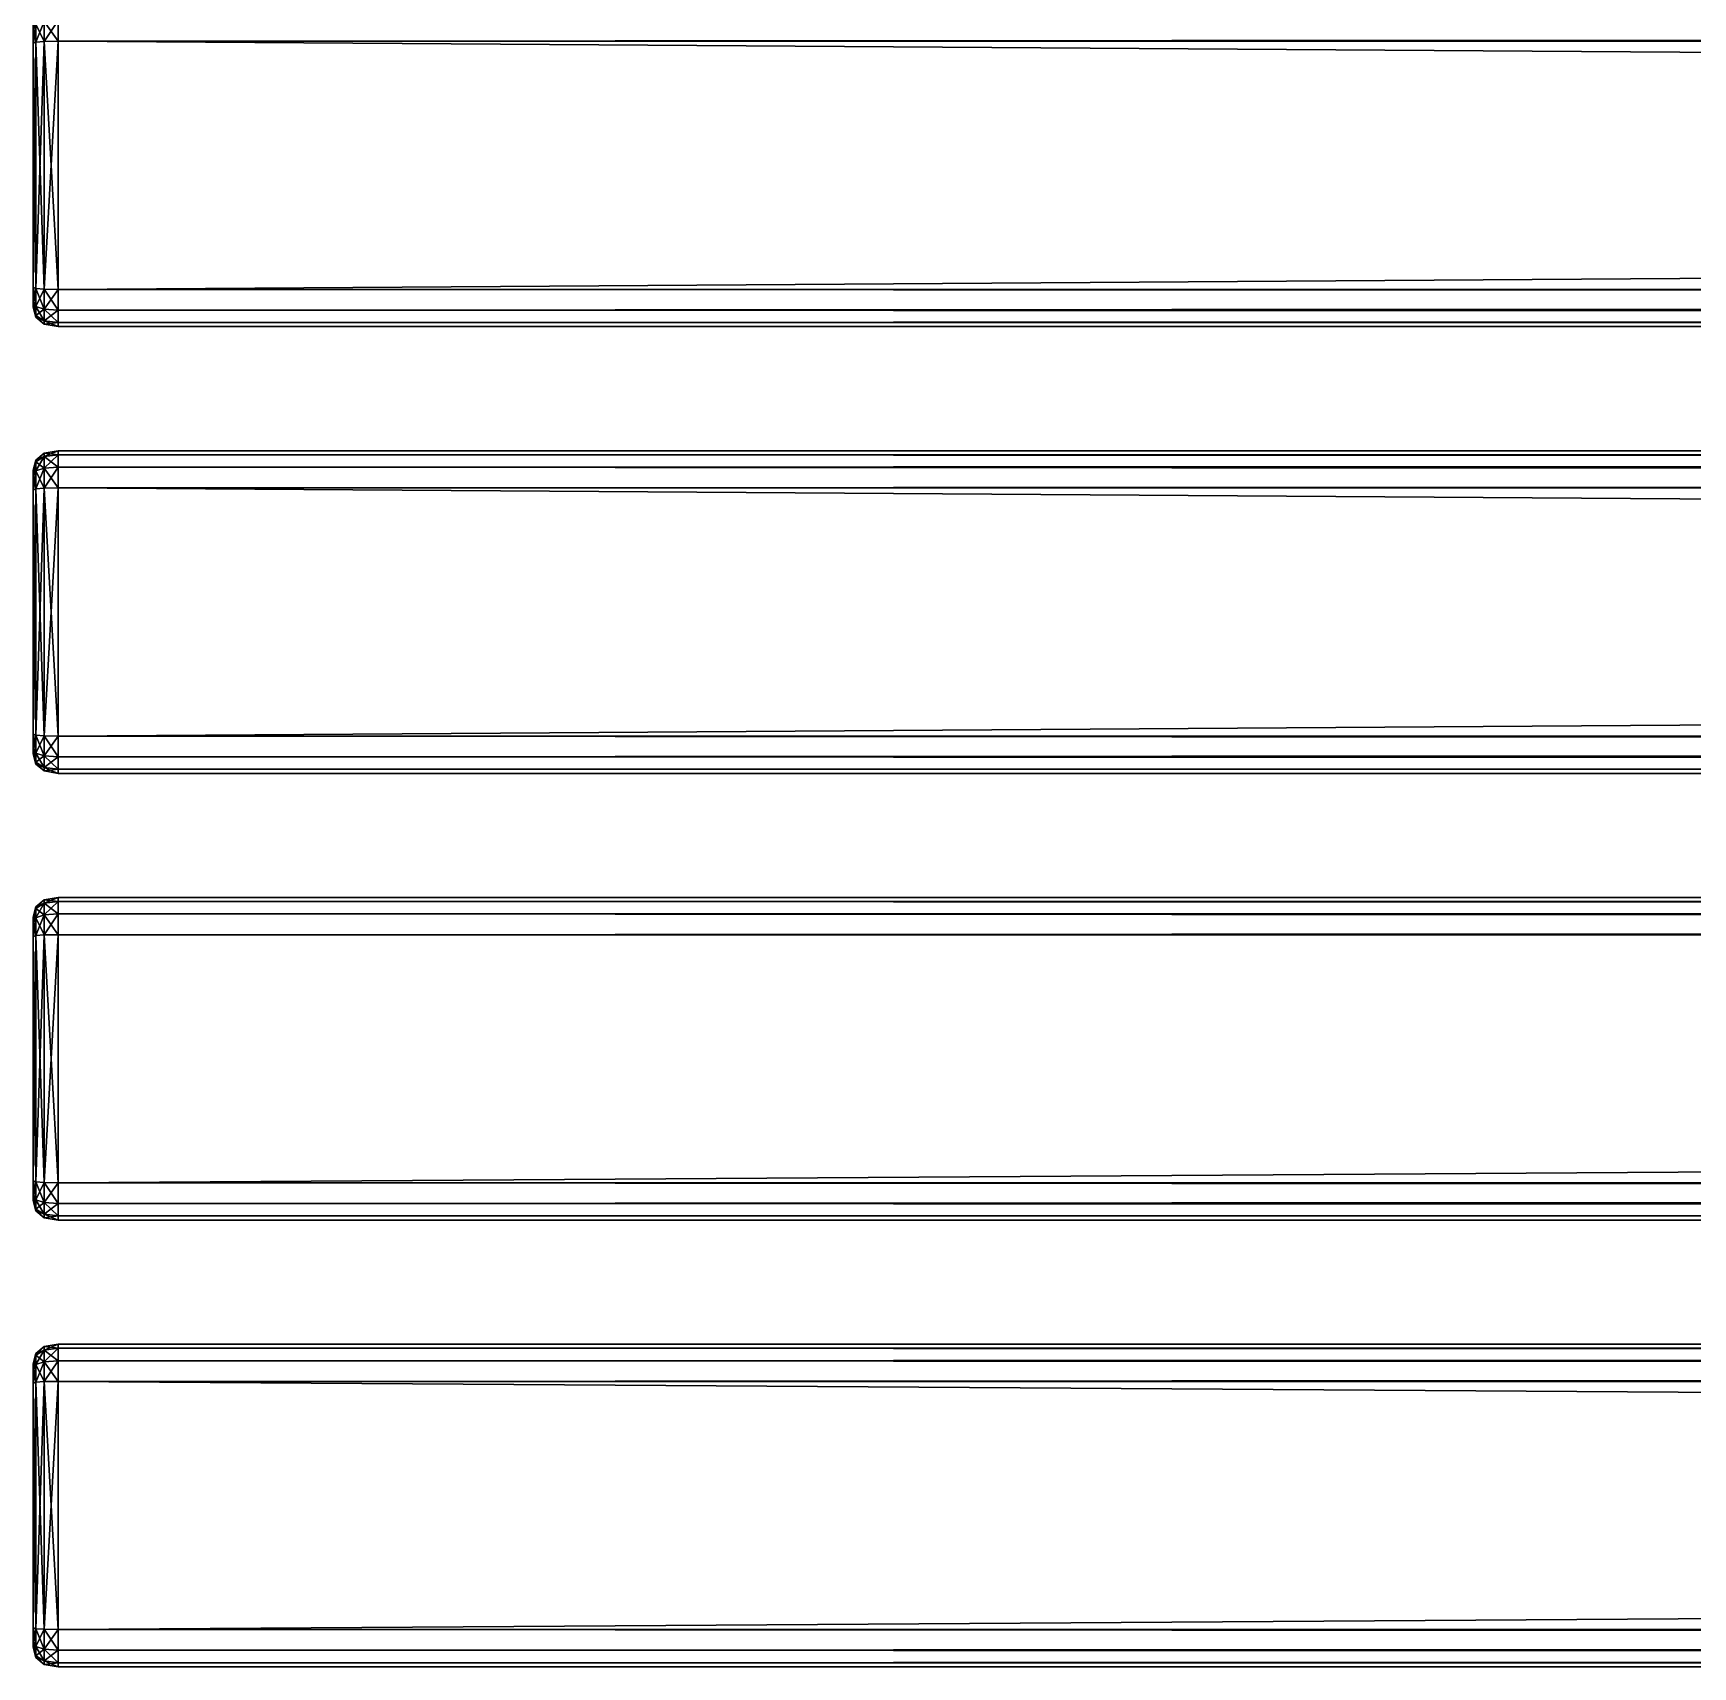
# Model space of a CAD drawing. Header units: millimetres. Extents: x -1500 to 1500, y -265 to 265.
# Drawn here: x -1500 to -1366.3, y -265 to -133.4 of the extents above; entities that cross this region are included whole.
import ezdxf

# ---------------------------------------------------------------- set-up
doc = ezdxf.new("R2010")
doc.units = ezdxf.units.MM
doc.layers.add('DREVO', color=7, linetype='Continuous', true_color=0xffffff)

msp = doc.modelspace()

# ---------------------------------------------------------------- meshes
at = {"layer": 'DREVO'}
mesh = msp.add_polyface(dxfattribs=at)
corners = [(-1498, -206, 420.01), (1498, -206, 420.01), (1498, -204.33, 419.67), (-1498, -262, 420.01), (1498, -262, 420.01), (1498, -242, 420.01), (-1498, -239, 417.01), (1498, -239, 417.01), (1498, -239, 283.01), (1498, -263.67, 280.34), (1498, -264.67, 281.34), (-1498, -264.67, 281.34), (-1498, -262, 280.01), (1498, -262, 280.01), (-1498, -242, 280.01), (1498, -242, 280.01), (1498, -265, 283.01), (-1498, -265, 283.01), (-1498, -240.33, 280.34), (1498, -240.33, 280.34), (1498, -239.33, 281.34), (-1498, -239.33, 281.34), (1498, -239.33, 418.67), (1498, -240.33, 419.67), (-1498, -239.33, 418.67), (1498, -265, 417.01), (1498, -264.67, 418.67), (-1498, -264.67, 418.67), (1498, -263.67, 419.67), (-1498, -263.67, 419.67), (-1498, -242, 420.01), (1498, 154, 420.01), (1498, 134, 420.01), (1498, 134, 420.01), (1498, 154, 420.01), (1498, 132.33, 419.67), (1498, 132.33, 419.67), (1498, 131.33, 418.67), (1498, 131.33, 418.67), (1498, 131, 417.01), (1498, 131, 417.01), (1498, 131, 283.01), (1498, 131, 283.01), (1498, 131.33, 281.34), (1498, 131.33, 281.34), (1498, 132.33, 280.34), (1498, 132.33, 280.34), (1498, 134, 280.01), (1498, 134, 280.01), (1498, 154, 280.01), (1498, 154, 280.01), (1498, 155.67, 280.34), (1498, 155.67, 280.34), (-1498, 265, 417.01), (1498, 265, 417.01), (1498, 265, 283.01)]
mesh.append_faces([[corners[k] for k in face] for face in [(0, 1, 2), (3, 4, 5), (6, 7, 8), (9, 10, 11), (12, 13, 9), (14, 15, 13), (10, 16, 17), (18, 19, 15), (20, 19, 18), (8, 20, 21), (22, 7, 6), (23, 22, 24), (25, 26, 27), (26, 28, 29), (29, 28, 4), (30, 5, 23), (31, 32, 33), (33, 34, 31), (32, 35, 36), (36, 33, 32), (35, 37, 38), (38, 36, 35), (37, 39, 40), (40, 38, 37), (39, 41, 42), (42, 40, 39), (41, 43, 44), (44, 42, 41), (43, 45, 46), (46, 44, 43), (45, 47, 48), (48, 46, 45), (47, 49, 50), (50, 48, 47), (49, 51, 52), (53, 54, 55), (17, 16, 25)]], dxfattribs={"vtx2": -1})
mesh = msp.add_polyface(dxfattribs=at)
corners = [(1498, 154, 420.01), (-1498, 154, 420.01), (-1498, 134, 420.01), (-1498, 134, 280.01), (-1498, 154, 280.01), (1498, 154, 280.01), (1498, 131, 417.01), (-1498, 131, 417.01), (-1498, 131, 283.01), (1498, 157, 283.01), (-1498, 157, 283.01), (-1498, 157, 417.01), (1498, 134, 420.01), (-1498, 132.33, 419.67), (1498, 155.67, 419.67), (-1498, 155.67, 419.67), (-1498, 132.33, 280.34), (1498, 134, 280.01), (-1498, 155.67, 280.34), (-1498, 131.33, 418.67), (1498, 131.33, 418.67), (-1498, 156.67, 418.67), (1498, 156.67, 418.67), (-1498, 131.33, 281.34), (1498, 132.33, 280.34), (1498, 131.33, 281.34), (-1498, 156.67, 281.34), (1498, 156.67, 281.34), (1498, 10, 420.01), (-1498, 10, 420.01), (-1498, -10, 420.01), (-1498, -263.67, 280.34), (-1498, -264.67, 281.34), (-1498, -264.67, 281.34), (-1498, -263.67, 280.34), (-1498, -265, 283.01), (-1498, -265, 283.01), (-1498, -265, 417.01), (-1498, -265, 417.01), (-1498, -264.67, 418.67), (-1498, -264.67, 418.67), (-1498, -263.67, 419.67), (-1498, -263.67, 419.67), (-1498, -262, 420.01), (-1498, -262, 420.01), (-1498, -242, 420.01), (-1498, -242, 420.01), (-1498, -240.33, 419.67), (-1498, -240.33, 419.67), (-1498, -239.33, 418.67), (-1498, -239.33, 418.67), (-1498, -239, 417.01), (-1498, -239, 417.01)]
mesh.append_faces([[corners[k] for k in face] for face in [(0, 1, 2), (3, 4, 5), (6, 7, 8), (9, 10, 11), (12, 2, 13), (14, 15, 1), (16, 3, 17), (5, 4, 18), (13, 19, 20), (19, 7, 6), (21, 15, 14), (11, 21, 22), (23, 16, 24), (8, 23, 25), (18, 26, 27), (26, 10, 9), (28, 29, 30), (31, 32, 33), (33, 34, 31), (32, 35, 36), (36, 33, 32), (35, 37, 38), (38, 36, 35), (37, 39, 40), (40, 38, 37), (39, 41, 42), (42, 40, 39), (41, 43, 44), (44, 42, 41), (43, 45, 46), (46, 44, 43), (45, 47, 48), (48, 46, 45), (47, 49, 50), (50, 48, 47), (49, 51, 52), (52, 50, 49)]], dxfattribs={"vtx2": -1})
mesh = msp.add_polyface(dxfattribs=at)
corners = [(1498, -62, 280.01), (1498, -82, 280.01), (-1498, -82, 280.01), (1498, -84.67, 281.34), (1498, -85, 283.01), (-1498, -85, 283.01), (-1498, -60.33, 280.34), (1498, -60.33, 280.34), (1498, -59.33, 281.34), (1498, -59, 283.01), (-1498, -59.33, 281.34), (1498, -59.33, 418.67), (1498, -59, 417.01), (-1498, -59, 417.01), (1498, -60.33, 419.67), (-1498, -59.33, 418.67), (1498, -85, 417.01), (1498, -84.67, 418.67), (-1498, -84.67, 418.67), (1498, -83.67, 419.67), (-1498, -83.67, 419.67), (1498, -82, 420.01), (-1498, -62, 420.01), (1498, -62, 420.01), (-1498, -118, 420.01), (1498, -118, 420.01), (1498, -98, 420.01), (-1498, -95, 417.01), (1498, -95, 417.01), (1498, -95, 283.01), (-1498, -121, 283.01), (1498, -121, 283.01), (1498, -121, 417.01), (1498, -119.67, 280.34), (1498, -120.67, 281.34), (-1498, -120.67, 281.34), (-1498, -118, 280.01), (1498, -118, 280.01), (1498, -98, 280.01), (-1498, -96.33, 280.34), (1498, -96.33, 280.34), (1498, -95.33, 281.34), (-1498, -95.33, 281.34), (1498, -95.33, 418.67), (1498, -96.33, 419.67), (-1498, -95.33, 418.67), (1498, -120.67, 418.67), (-1498, -120.67, 418.67), (1498, -119.67, 419.67), (-1498, -119.67, 419.67), (-1498, -98, 420.01), (-1498, -154, 420.01), (1498, -154, 420.01), (1498, -134, 420.01), (-1498, -131, 417.01), (1498, -131, 417.01), (1498, -131, 283.01), (-1498, -154, 280.01), (1498, -154, 280.01), (1498, -155.67, 280.34), (-1498, -134, 280.01), (1498, -134, 280.01), (-1498, -132.33, 280.34), (1498, -132.33, 280.34), (1498, -131.33, 281.34), (-1498, -131.33, 281.34), (1498, -131.33, 418.67), (1498, -132.33, 419.67), (-1498, -131.33, 418.67), (-1498, -134, 420.01)]
mesh.append_faces([[corners[k] for k in face] for face in [(0, 1, 2), (3, 4, 5), (6, 7, 0), (8, 7, 6), (9, 8, 10), (11, 12, 13), (14, 11, 15), (16, 17, 18), (17, 19, 20), (20, 19, 21), (22, 23, 14), (24, 25, 26), (27, 28, 29), (30, 31, 32), (33, 34, 35), (36, 37, 33), (38, 37, 36), (34, 31, 30), (39, 40, 38), (41, 40, 39), (29, 41, 42), (43, 28, 27), (44, 43, 45), (32, 46, 47), (46, 48, 49), (49, 48, 25), (50, 26, 44), (51, 52, 53), (54, 55, 56), (57, 58, 59), (60, 61, 58), (62, 63, 61), (64, 63, 62), (56, 64, 65), (66, 55, 54), (67, 66, 68), (69, 53, 67)]], dxfattribs={"vtx2": -1})
mesh = msp.add_polyface(dxfattribs=at)
corners = [(-1498, -98, 280.01), (-1499.11, -98.02, 280.19), (-1499.11, -96.41, 280.48), (-1498, -118, 280.01), (-1499.11, -117.98, 280.19), (-1498, -119.67, 280.34), (-1499.11, -119.59, 280.48), (-1498, -120.67, 281.34), (-1499.11, -120.53, 281.41), (-1498, -121, 283.01), (-1499.11, -120.81, 283.02), (-1498, -121, 417.01), (-1499.11, -120.81, 416.99), (-1498, -120.67, 418.67), (-1499.11, -120.53, 418.6), (-1498, -119.67, 419.67), (-1499.11, -119.59, 419.53), (-1498, -118, 420.01), (-1499.11, -117.98, 419.82), (-1498, -98, 420.01), (-1499.11, -98.02, 419.82), (-1498, -96.33, 419.67), (-1498, -131, 283.01), (-1499.11, -131.19, 283.02), (-1499.11, -131.19, 416.99), (-1498, -131, 417.01), (-1498, -131.33, 281.34), (-1499.11, -131.47, 281.41), (-1498, -132.33, 280.34), (-1499.11, -132.41, 280.48), (-1498, -134, 280.01), (-1499.11, -134.02, 280.19), (-1498, -154, 280.01), (-1498, -134, 420.01), (-1499.11, -134.02, 419.82), (-1499.11, -153.98, 419.82), (-1498, -154, 420.01), (-1498, -132.33, 419.67), (-1499.11, -132.41, 419.53), (-1498, -131.33, 418.67), (-1499.11, -131.47, 418.6)]
mesh.append_faces([[corners[k] for k in face] for face in [(0, 1, 2), (3, 4, 1), (1, 0, 3), (5, 6, 4), (4, 3, 5), (7, 8, 6), (6, 5, 7), (9, 10, 8), (8, 7, 9), (11, 12, 10), (10, 9, 11), (13, 14, 12), (12, 11, 13), (15, 16, 14), (14, 13, 15), (17, 18, 16), (16, 15, 17), (19, 20, 18), (18, 17, 19), (20, 19, 21), (22, 23, 24), (24, 25, 22), (26, 27, 23), (23, 22, 26), (28, 29, 27), (27, 26, 28), (30, 31, 29), (29, 28, 30), (31, 30, 32), (33, 34, 35), (35, 36, 33), (37, 38, 34), (34, 33, 37), (39, 40, 38), (38, 37, 39), (25, 24, 40), (40, 39, 25)]], dxfattribs={"vtx2": -1})
mesh = msp.add_polyface(dxfattribs=at)
corners = [(1498, -98, 420.01), (-1498, -98, 420.01), (-1498, -118, 420.01), (1498, -121, 417.01), (-1498, -121, 417.01), (-1498, -121, 283.01), (-1498, -120.67, 281.34), (-1498, -119.67, 280.34), (1498, -119.67, 280.34), (-1498, -118, 280.01), (-1498, -98, 280.01), (1498, -98, 280.01), (1498, -120.67, 281.34), (-1498, -96.33, 280.34), (-1498, -120.67, 418.67), (-1498, -119.67, 419.67), (1498, -120.67, 418.67), (1498, -118, 420.01), (1498, -134, 420.01), (-1498, -134, 420.01), (-1498, -154, 420.01), (1498, -131, 283.01), (-1498, -131, 283.01), (-1498, -131, 417.01), (1498, -157, 417.01), (-1498, -157, 417.01), (-1498, -157, 283.01), (-1498, -156.67, 281.34), (-1498, -155.67, 280.34), (1498, -155.67, 280.34), (-1498, -154, 280.01), (1498, -154, 280.01), (-1498, -134, 280.01), (1498, -156.67, 281.34), (1498, -134, 280.01), (-1498, -132.33, 280.34), (-1498, -131.33, 281.34), (1498, -131.33, 281.34), (-1498, -131.33, 418.67), (1498, -131.33, 418.67), (-1498, -132.33, 419.67), (1498, -132.33, 419.67), (-1498, -156.67, 418.67), (-1498, -155.67, 419.67), (1498, -156.67, 418.67), (1498, -154, 420.01), (1498, -170, 420.01), (-1498, -170, 420.01), (-1498, -190, 420.01), (1498, -167, 283.01), (-1498, -167, 283.01), (-1498, -167, 417.01), (1498, -191.67, 280.34), (-1498, -191.67, 280.34), (-1498, -190, 280.01), (1498, -190, 280.01), (-1498, -170, 280.01), (1498, -170, 280.01), (-1498, -168.33, 280.34), (-1498, -167.33, 281.34), (1498, -167.33, 281.34), (-1498, -167.33, 418.67), (1498, -167.33, 418.67), (-1498, -168.33, 419.67), (1498, -168.33, 419.67), (1498, -190, 420.01), (-1498, -191.67, 419.67)]
mesh.append_faces([[corners[k] for k in face] for face in [(0, 1, 2), (3, 4, 5), (6, 7, 8), (8, 7, 9), (9, 10, 11), (5, 6, 12), (11, 10, 13), (14, 4, 3), (15, 14, 16), (17, 2, 15), (18, 19, 20), (21, 22, 23), (24, 25, 26), (27, 28, 29), (29, 28, 30), (31, 30, 32), (26, 27, 33), (34, 32, 35), (35, 36, 37), (36, 22, 21), (23, 38, 39), (38, 40, 41), (42, 25, 24), (43, 42, 44), (45, 20, 43), (41, 40, 19), (46, 47, 48), (49, 50, 51), (52, 53, 54), (55, 54, 56), (57, 56, 58), (58, 59, 60), (59, 50, 49), (51, 61, 62), (61, 63, 64), (65, 48, 66), (64, 63, 47)]], dxfattribs={"vtx2": -1})
mesh = msp.add_polyface(dxfattribs=at)
corners = [(-1498, -120.67, 281.34), (-1498, -121, 283.01), (-1498, -121, 283.01), (-1498, -121, 417.01), (-1498, -121, 417.01), (-1498, -131, 417.01), (-1498, -131, 283.01), (-1498, -131, 283.01), (-1498, -131, 417.01), (-1498, -131.33, 281.34), (-1498, -131.33, 281.34), (-1498, -132.33, 280.34), (-1498, -132.33, 280.34), (-1498, -134, 280.01), (-1498, -134, 280.01), (-1498, -154, 280.01), (-1498, -154, 280.01), (-1498, -155.67, 280.34), (-1498, -155.67, 280.34), (-1498, -156.67, 281.34), (-1498, -156.67, 281.34), (-1498, -157, 283.01), (-1498, -157, 283.01), (-1498, -157, 417.01), (-1498, -157, 417.01), (-1498, -156.67, 418.67), (-1498, -156.67, 418.67), (-1498, -155.67, 419.67), (-1498, -155.67, 419.67), (-1498, -154, 420.01), (-1498, -154, 420.01), (-1498, -134, 420.01), (-1498, -134, 420.01), (-1498, -132.33, 419.67), (-1498, -132.33, 419.67), (-1498, -131.33, 418.67), (-1498, -131.33, 418.67), (-1498, -167, 417.01), (-1498, -167, 283.01), (-1498, -167, 283.01), (-1498, -167, 417.01)]
mesh.append_faces([[corners[k] for k in face] for face in [(0, 1, 2), (1, 3, 4), (4, 2, 1), (5, 6, 7), (7, 8, 5), (6, 9, 10), (10, 7, 6), (9, 11, 12), (12, 10, 9), (11, 13, 14), (14, 12, 11), (13, 15, 16), (16, 14, 13), (15, 17, 18), (18, 16, 15), (17, 19, 20), (20, 18, 17), (19, 21, 22), (22, 20, 19), (21, 23, 24), (24, 22, 21), (23, 25, 26), (26, 24, 23), (25, 27, 28), (28, 26, 25), (27, 29, 30), (30, 28, 27), (29, 31, 32), (32, 30, 29), (31, 33, 34), (34, 32, 31), (33, 35, 36), (36, 34, 33), (35, 5, 8), (8, 36, 35), (37, 38, 39), (39, 40, 37)]], dxfattribs={"vtx2": -1})
mesh = msp.add_polyface(dxfattribs=at)
corners = [(-1500, -132.69, 283.17), (-1500, -132.58, 282.01), (-1500, -133, 281.59), (-1500, -134.17, 281.7), (-1500, -153.83, 281.7), (-1500, -155, 281.59), (-1500, -155.42, 282.01), (-1500, -155.31, 283.17), (-1500, -155.31, 416.84), (-1500, -155.42, 418.01), (-1500, -155, 418.43), (-1500, -153.83, 418.31), (-1500, -134.17, 418.31), (-1500, -132.69, 416.84), (-1500, -133, 418.43), (-1500, -132.58, 418.01), (-1499.78, -131.89, 281.64), (-1499.78, -132.63, 280.89), (-1499.78, -134.07, 280.76), (-1499.78, -153.93, 280.76), (-1499.78, -155.37, 280.89), (-1499.78, -153.93, 419.25), (-1499.78, -134.07, 419.25), (-1499.78, -132.63, 419.12), (-1499.78, -131.89, 418.38), (-1499.11, -134.02, 280.19), (-1499.11, -132.41, 280.48), (-1499.11, -153.98, 280.19), (-1499.11, -153.98, 419.82), (-1499.78, -155.37, 419.12), (-1499.11, -134.02, 419.82), (-1499.11, -132.41, 419.53)]
mesh.append_faces([[corners[k] for k in face] for face in [(13, 14, 15)]], dxfattribs={"vtx0": -1})
mesh.append_faces([[corners[k] for k in face] for face in [(0, 2, 3), (0, 3, 4), (0, 4, 5), (0, 5, 6), (0, 6, 7), (0, 7, 8), (0, 8, 9), (0, 9, 10), (0, 10, 11), (0, 11, 12), (13, 12, 14)]], dxfattribs={"vtx0": -1, "vtx2": -1})
mesh.append_faces([[corners[k] for k in face] for face in [(13, 0, 12)]], dxfattribs={"vtx1": -1, "vtx2": -1})
mesh.append_faces([[corners[k] for k in face] for face in [(0, 1, 2), (16, 1, 0), (17, 2, 1), (18, 3, 2), (2, 17, 18), (19, 4, 3), (3, 18, 19), (4, 19, 20), (21, 11, 10), (22, 12, 11), (11, 21, 22), (23, 14, 12), (12, 22, 23), (24, 15, 14), (14, 23, 24), (25, 18, 17), (17, 26, 25), (27, 19, 18), (18, 25, 27), (28, 21, 29), (30, 22, 21), (21, 28, 30), (31, 23, 22), (22, 30, 31)]], dxfattribs={"vtx2": -1})
mesh = msp.add_polyface(dxfattribs=at)
corners = [(-1498, -154, 280.01), (-1499.11, -153.98, 280.19), (-1499.11, -134.02, 280.19), (-1498, -155.67, 280.34), (-1499.11, -155.59, 280.48), (-1498, -156.67, 281.34), (-1499.11, -156.53, 281.41), (-1498, -157, 283.01), (-1499.11, -156.81, 283.02), (-1498, -157, 417.01), (-1499.11, -156.81, 416.99), (-1498, -156.67, 418.67), (-1499.11, -156.53, 418.6), (-1498, -155.67, 419.67), (-1499.11, -155.59, 419.53), (-1498, -154, 420.01), (-1499.11, -153.98, 419.82), (-1498, -167, 283.01), (-1499.11, -167.19, 283.02), (-1499.11, -167.19, 416.99), (-1498, -167, 417.01), (-1498, -167.33, 281.34), (-1499.11, -167.47, 281.41), (-1498, -168.33, 280.34), (-1499.11, -168.41, 280.48), (-1498, -170, 280.01), (-1499.11, -170.02, 280.19), (-1498, -190, 280.01), (-1499.11, -189.98, 280.19), (-1498, -191.67, 280.34), (-1499.11, -191.59, 280.48), (-1498, -190, 420.01), (-1499.11, -189.98, 419.82), (-1499.11, -191.59, 419.53), (-1498, -191.67, 419.67), (-1498, -170, 420.01), (-1499.11, -170.02, 419.82), (-1498, -168.33, 419.67), (-1499.11, -168.41, 419.53), (-1498, -167.33, 418.67), (-1499.11, -167.47, 418.6)]
mesh.append_faces([[corners[k] for k in face] for face in [(0, 1, 2), (3, 4, 1), (1, 0, 3), (5, 6, 4), (4, 3, 5), (7, 8, 6), (6, 5, 7), (9, 10, 8), (8, 7, 9), (11, 12, 10), (10, 9, 11), (13, 14, 12), (12, 11, 13), (15, 16, 14), (14, 13, 15), (17, 18, 19), (19, 20, 17), (21, 22, 18), (18, 17, 21), (23, 24, 22), (22, 21, 23), (25, 26, 24), (24, 23, 25), (27, 28, 26), (26, 25, 27), (29, 30, 28), (28, 27, 29), (31, 32, 33), (33, 34, 31), (35, 36, 32), (32, 31, 35), (37, 38, 36), (36, 35, 37), (39, 40, 38), (38, 37, 39), (20, 19, 40), (40, 39, 20)]], dxfattribs={"vtx2": -1})
mesh = msp.add_polyface(dxfattribs=at)
corners = [(-1499.78, -155.37, 280.89), (-1500, -155, 281.59), (-1500, -153.83, 281.7), (-1499.78, -156.11, 281.64), (-1500, -155.42, 282.01), (-1499.78, -156.25, 283.08), (-1500, -155.31, 283.17), (-1499.78, -156.25, 416.93), (-1500, -155.31, 416.84), (-1499.78, -156.11, 418.38), (-1500, -155.42, 418.01), (-1499.78, -155.37, 419.12), (-1500, -155, 418.43), (-1499.78, -153.93, 419.25), (-1500, -168.69, 416.84), (-1499.78, -167.75, 416.93), (-1499.78, -167.75, 283.08), (-1500, -168.69, 283.17), (-1499.78, -167.89, 281.64), (-1500, -168.58, 418), (-1499.78, -167.89, 418.38), (-1499.11, -155.59, 280.48), (-1499.78, -153.93, 280.76), (-1499.11, -153.98, 280.19), (-1499.11, -156.53, 281.41), (-1499.11, -156.81, 283.02), (-1499.11, -156.81, 416.99), (-1499.11, -156.53, 418.6), (-1499.11, -155.59, 419.53), (-1499.11, -153.98, 419.82), (-1499.11, -167.19, 283.02), (-1499.11, -167.19, 416.99), (-1499.11, -167.47, 281.41), (-1499.11, -168.41, 280.48), (-1499.11, -167.47, 418.6), (-1499.78, -168.63, 419.12), (-1499.11, -168.41, 419.53)]
mesh.append_faces([[corners[k] for k in face] for face in [(0, 1, 2), (3, 4, 1), (1, 0, 3), (5, 6, 4), (4, 3, 5), (7, 8, 6), (6, 5, 7), (9, 10, 8), (8, 7, 9), (11, 12, 10), (10, 9, 11), (12, 11, 13), (14, 15, 16), (17, 16, 18), (19, 20, 15), (21, 0, 22), (22, 23, 21), (24, 3, 0), (0, 21, 24), (25, 5, 3), (3, 24, 25), (26, 7, 5), (5, 25, 26), (27, 9, 7), (7, 26, 27), (28, 11, 9), (9, 27, 28), (11, 28, 29), (30, 16, 15), (15, 31, 30), (32, 18, 16), (16, 30, 32), (18, 32, 33), (34, 20, 35), (35, 36, 34), (31, 15, 20), (20, 34, 31)]], dxfattribs={"vtx2": -1})
mesh = msp.add_polyface(dxfattribs=at)
corners = [(-1498, -157, 283.01), (1498, -157, 283.01), (1498, -157, 417.01), (1498, -155.67, 280.34), (1498, -156.67, 281.34), (-1498, -156.67, 281.34), (1498, -156.67, 418.67), (-1498, -156.67, 418.67), (1498, -155.67, 419.67), (-1498, -155.67, 419.67), (1498, -154, 420.01), (-1498, -190, 420.01), (1498, -190, 420.01), (1498, -170, 420.01), (-1498, -167, 417.01), (1498, -167, 417.01), (1498, -167, 283.01), (-1498, -193, 283.01), (1498, -193, 283.01), (1498, -193, 417.01), (1498, -191.67, 280.34), (1498, -192.67, 281.34), (-1498, -192.67, 281.34), (-1498, -190, 280.01), (1498, -190, 280.01), (-1498, -170, 280.01), (1498, -170, 280.01), (-1498, -168.33, 280.34), (1498, -168.33, 280.34), (1498, -167.33, 281.34), (-1498, -167.33, 281.34), (1498, -167.33, 418.67), (1498, -168.33, 419.67), (-1498, -167.33, 418.67), (1498, -192.67, 418.67), (-1498, -192.67, 418.67), (1498, -191.67, 419.67), (-1498, -191.67, 419.67), (-1498, -170, 420.01), (-1498, -226, 420.01), (1498, -226, 420.01), (1498, -206, 420.01), (-1498, -203, 417.01), (1498, -203, 417.01), (1498, -203, 283.01), (-1498, -229, 283.01), (1498, -229, 283.01), (1498, -229, 417.01), (1498, -227.67, 280.34), (1498, -228.67, 281.34), (-1498, -228.67, 281.34), (-1498, -226, 280.01), (1498, -226, 280.01), (1498, -206, 280.01), (-1498, -204.33, 280.34), (1498, -204.33, 280.34), (1498, -203.33, 281.34), (-1498, -203.33, 281.34), (1498, -203.33, 418.67), (1498, -204.33, 419.67), (-1498, -203.33, 418.67), (1498, -228.67, 418.67), (-1498, -228.67, 418.67), (1498, -227.67, 419.67), (-1498, -227.67, 419.67)]
mesh.append_faces([[corners[k] for k in face] for face in [(0, 1, 2), (3, 4, 5), (4, 1, 0), (2, 6, 7), (6, 8, 9), (9, 8, 10), (11, 12, 13), (14, 15, 16), (17, 18, 19), (20, 21, 22), (23, 24, 20), (25, 26, 24), (21, 18, 17), (27, 28, 26), (29, 28, 27), (16, 29, 30), (31, 15, 14), (32, 31, 33), (19, 34, 35), (34, 36, 37), (37, 36, 12), (38, 13, 32), (39, 40, 41), (42, 43, 44), (45, 46, 47), (48, 49, 50), (51, 52, 48), (53, 52, 51), (49, 46, 45), (54, 55, 53), (56, 55, 54), (44, 56, 57), (58, 43, 42), (59, 58, 60), (47, 61, 62), (61, 63, 64), (64, 63, 40)]], dxfattribs={"vtx2": -1})
mesh = msp.add_polyface(dxfattribs=at)
corners = [(-1498, -167, 283.01), (-1498, -167.33, 281.34), (-1498, -167.33, 281.34), (-1498, -167, 283.01), (-1498, -168.33, 280.34), (-1498, -168.33, 280.34), (-1498, -170, 280.01), (-1498, -170, 280.01), (-1498, -190, 280.01), (-1498, -190, 280.01), (-1498, -191.67, 280.34), (-1498, -191.67, 280.34), (-1498, -192.67, 281.34), (-1498, -192.67, 281.34), (-1498, -193, 283.01), (-1498, -193, 283.01), (-1498, -193, 417.01), (-1498, -193, 417.01), (-1498, -192.67, 418.67), (-1498, -192.67, 418.67), (-1498, -191.67, 419.67), (-1498, -191.67, 419.67), (-1498, -190, 420.01), (-1498, -190, 420.01), (-1498, -170, 420.01), (-1498, -170, 420.01), (-1498, -168.33, 419.67), (-1498, -168.33, 419.67), (-1498, -167.33, 418.67), (-1498, -167.33, 418.67), (-1498, -167, 417.01), (-1498, -167, 417.01), (-1498, -203, 417.01), (-1498, -203, 283.01), (-1498, -203, 283.01), (-1498, -203, 417.01), (-1498, -203.33, 281.34), (-1498, -203.33, 281.34), (-1498, -204.33, 280.34), (-1498, -204.33, 280.34), (-1498, -206, 280.01), (-1498, -206, 280.01)]
mesh.append_faces([[corners[k] for k in face] for face in [(0, 1, 2), (2, 3, 0), (1, 4, 5), (5, 2, 1), (4, 6, 7), (7, 5, 4), (6, 8, 9), (9, 7, 6), (8, 10, 11), (11, 9, 8), (10, 12, 13), (13, 11, 10), (12, 14, 15), (15, 13, 12), (14, 16, 17), (17, 15, 14), (16, 18, 19), (19, 17, 16), (18, 20, 21), (21, 19, 18), (20, 22, 23), (23, 21, 20), (22, 24, 25), (25, 23, 22), (24, 26, 27), (27, 25, 24), (26, 28, 29), (29, 27, 26), (28, 30, 31), (31, 29, 28), (32, 33, 34), (34, 35, 32), (33, 36, 37), (37, 34, 33), (36, 38, 39), (39, 37, 36), (38, 40, 41)]], dxfattribs={"vtx2": -1})
mesh = msp.add_polyface(dxfattribs=at)
corners = [(-1500, -168.69, 283.17), (-1500, -168.58, 282.01), (-1500, -169, 281.59), (-1500, -170.17, 281.7), (-1500, -189.83, 281.7), (-1500, -191, 281.59), (-1500, -191.42, 282.01), (-1500, -191.31, 283.17), (-1500, -191.31, 416.84), (-1500, -191.42, 418.01), (-1500, -191, 418.43), (-1500, -189.83, 418.31), (-1500, -170.17, 418.31), (-1500, -168.69, 416.84), (-1500, -169, 418.43), (-1500, -168.58, 418), (-1499.78, -167.75, 283.08), (-1499.78, -167.89, 281.64), (-1499.78, -168.63, 280.89), (-1499.78, -170.07, 280.76), (-1499.78, -189.93, 280.76), (-1499.78, -170.07, 419.25), (-1499.78, -189.93, 419.25), (-1499.78, -168.63, 419.12), (-1499.78, -167.89, 418.38), (-1499.78, -167.75, 416.93), (-1499.11, -168.41, 280.48), (-1499.11, -170.02, 280.19), (-1499.11, -189.98, 280.19), (-1499.11, -170.02, 419.82), (-1499.11, -189.98, 419.82), (-1499.11, -168.41, 419.53)]
mesh.append_faces([[corners[k] for k in face] for face in [(13, 14, 15)]], dxfattribs={"vtx0": -1})
mesh.append_faces([[corners[k] for k in face] for face in [(0, 2, 3), (0, 3, 4), (0, 4, 5), (0, 5, 6), (0, 7, 8), (0, 8, 9), (0, 9, 10), (0, 10, 11), (0, 11, 12), (13, 12, 14)]], dxfattribs={"vtx0": -1, "vtx2": -1})
mesh.append_faces([[corners[k] for k in face] for face in [(13, 0, 12)]], dxfattribs={"vtx1": -1, "vtx2": -1})
mesh.append_faces([[corners[k] for k in face] for face in [(0, 1, 2), (16, 0, 13), (17, 1, 0), (18, 2, 1), (1, 17, 18), (19, 3, 2), (2, 18, 19), (20, 4, 3), (3, 19, 20), (21, 12, 11), (11, 22, 21), (23, 14, 12), (12, 21, 23), (24, 15, 14), (14, 23, 24), (25, 13, 15), (26, 18, 17), (27, 19, 18), (18, 26, 27), (28, 20, 19), (19, 27, 28), (29, 21, 22), (22, 30, 29), (31, 23, 21), (21, 29, 31)]], dxfattribs={"vtx2": -1})
mesh = msp.add_polyface(dxfattribs=at)
corners = [(-1500, -168.69, 283.17), (-1500, -191.42, 282.01), (-1500, -191.31, 283.17), (-1499.78, -191.37, 280.89), (-1500, -191, 281.59), (-1500, -189.83, 281.7), (-1499.78, -189.93, 280.76), (-1499.78, -192.11, 281.64), (-1499.78, -192.25, 283.08), (-1499.78, -192.25, 416.93), (-1500, -191.31, 416.84), (-1499.78, -192.11, 418.38), (-1500, -191.42, 418.01), (-1499.78, -191.37, 419.12), (-1500, -191, 418.43), (-1499.78, -189.93, 419.25), (-1500, -189.83, 418.31), (-1499.11, -191.59, 280.48), (-1499.11, -189.98, 280.19), (-1499.11, -192.53, 281.41), (-1499.11, -192.81, 283.02), (-1499.11, -192.81, 416.99), (-1499.11, -192.53, 418.6), (-1499.11, -191.59, 419.53), (-1499.11, -189.98, 419.82), (-1499.11, -203.19, 283.02), (-1499.78, -203.75, 283.08), (-1499.78, -203.75, 416.93), (-1499.11, -203.19, 416.99), (-1499.11, -203.47, 281.41), (-1499.78, -203.89, 281.64), (-1499.11, -204.41, 280.48), (-1499.11, -203.47, 418.6), (-1499.78, -203.89, 418.38), (-1499.78, -204.63, 419.12)]
mesh.append_faces([[corners[k] for k in face] for face in [(0, 1, 2)]], dxfattribs={"vtx0": -1, "vtx2": -1})
mesh.append_faces([[corners[k] for k in face] for face in [(3, 4, 5), (5, 6, 3), (7, 1, 4), (4, 3, 7), (8, 2, 1), (1, 7, 8), (9, 10, 2), (2, 8, 9), (11, 12, 10), (10, 9, 11), (13, 14, 12), (12, 11, 13), (15, 16, 14), (14, 13, 15), (17, 3, 6), (6, 18, 17), (19, 7, 3), (3, 17, 19), (20, 8, 7), (7, 19, 20), (21, 9, 8), (8, 20, 21), (22, 11, 9), (9, 21, 22), (23, 13, 11), (11, 22, 23), (24, 15, 13), (13, 23, 24), (25, 26, 27), (27, 28, 25), (29, 30, 26), (26, 25, 29), (30, 29, 31), (32, 33, 34), (28, 27, 33), (33, 32, 28)]], dxfattribs={"vtx2": -1})
mesh = msp.add_polyface(dxfattribs=at)
corners = [(-1498, -192.67, 281.34), (-1499.11, -192.53, 281.41), (-1499.11, -191.59, 280.48), (-1498, -191.67, 280.34), (-1498, -193, 283.01), (-1499.11, -192.81, 283.02), (-1498, -193, 417.01), (-1499.11, -192.81, 416.99), (-1498, -192.67, 418.67), (-1499.11, -192.53, 418.6), (-1498, -191.67, 419.67), (-1499.11, -191.59, 419.53), (-1498, -203, 283.01), (-1499.11, -203.19, 283.02), (-1499.11, -203.19, 416.99), (-1498, -203, 417.01), (-1498, -203.33, 281.34), (-1499.11, -203.47, 281.41), (-1498, -204.33, 280.34), (-1499.11, -204.41, 280.48), (-1498, -206, 280.01), (-1499.11, -206.02, 280.19), (-1498, -226, 280.01), (-1499.11, -225.98, 280.19), (-1498, -227.67, 280.34), (-1499.11, -227.59, 280.48), (-1498, -228.67, 281.34), (-1499.11, -228.53, 281.41), (-1498, -228.67, 418.67), (-1499.11, -228.53, 418.6), (-1499.11, -228.81, 416.99), (-1498, -227.67, 419.67), (-1499.11, -227.59, 419.53), (-1498, -226, 420.01), (-1499.11, -225.98, 419.82), (-1498, -206, 420.01), (-1499.11, -206.02, 419.82), (-1498, -204.33, 419.67), (-1499.11, -204.41, 419.53), (-1498, -203.33, 418.67), (-1499.11, -203.47, 418.6)]
mesh.append_faces([[corners[k] for k in face] for face in [(0, 1, 2), (2, 3, 0), (4, 5, 1), (1, 0, 4), (6, 7, 5), (5, 4, 6), (8, 9, 7), (7, 6, 8), (10, 11, 9), (9, 8, 10), (12, 13, 14), (14, 15, 12), (16, 17, 13), (13, 12, 16), (18, 19, 17), (17, 16, 18), (20, 21, 19), (19, 18, 20), (22, 23, 21), (21, 20, 22), (24, 25, 23), (23, 22, 24), (26, 27, 25), (25, 24, 26), (28, 29, 30), (31, 32, 29), (29, 28, 31), (33, 34, 32), (32, 31, 33), (35, 36, 34), (34, 33, 35), (37, 38, 36), (36, 35, 37), (39, 40, 38), (38, 37, 39), (15, 14, 40), (40, 39, 15)]], dxfattribs={"vtx2": -1})
mesh = msp.add_polyface(dxfattribs=at)
corners = [(1498, -193, 417.01), (-1498, -193, 417.01), (-1498, -193, 283.01), (-1498, -192.67, 281.34), (-1498, -191.67, 280.34), (1498, -191.67, 280.34), (1498, -192.67, 281.34), (-1498, -192.67, 418.67), (-1498, -191.67, 419.67), (1498, -192.67, 418.67), (1498, -206, 420.01), (-1498, -206, 420.01), (-1498, -226, 420.01), (1498, -203, 283.01), (-1498, -203, 283.01), (-1498, -203, 417.01), (1498, -229, 417.01), (-1498, -229, 417.01), (-1498, -229, 283.01), (-1498, -228.67, 281.34), (-1498, -227.67, 280.34), (1498, -227.67, 280.34), (-1498, -226, 280.01), (-1498, -206, 280.01), (1498, -206, 280.01), (1498, -228.67, 281.34), (-1498, -204.33, 280.34), (-1498, -203.33, 281.34), (1498, -203.33, 281.34), (-1498, -203.33, 418.67), (1498, -203.33, 418.67), (-1498, -204.33, 419.67), (1498, -204.33, 419.67), (-1498, -228.67, 418.67), (-1498, -227.67, 419.67), (1498, -228.67, 418.67), (1498, -226, 420.01), (1498, -242, 420.01), (-1498, -242, 420.01), (-1498, -262, 420.01), (1498, -239, 283.01), (-1498, -239, 283.01), (-1498, -239, 417.01), (-1498, -264.67, 281.34), (-1498, -263.67, 280.34), (1498, -263.67, 280.34), (-1498, -262, 280.01), (1498, -262, 280.01), (-1498, -242, 280.01), (-1498, -265, 283.01), (1498, -264.67, 281.34), (1498, -242, 280.01), (-1498, -240.33, 280.34), (-1498, -239.33, 281.34), (1498, -239.33, 281.34), (-1498, -239.33, 418.67), (1498, -239.33, 418.67), (-1498, -240.33, 419.67), (1498, -240.33, 419.67), (-1498, -264.67, 418.67), (-1498, -265, 417.01), (1498, -265, 417.01), (-1498, -263.67, 419.67), (1498, -264.67, 418.67), (1498, -262, 420.01)]
mesh.append_faces([[corners[k] for k in face] for face in [(0, 1, 2), (3, 4, 5), (2, 3, 6), (7, 1, 0), (8, 7, 9), (10, 11, 12), (13, 14, 15), (16, 17, 18), (19, 20, 21), (21, 20, 22), (22, 23, 24), (18, 19, 25), (24, 23, 26), (26, 27, 28), (27, 14, 13), (15, 29, 30), (29, 31, 32), (33, 17, 16), (34, 33, 35), (36, 12, 34), (32, 31, 11), (37, 38, 39), (40, 41, 42), (43, 44, 45), (45, 44, 46), (47, 46, 48), (49, 43, 50), (51, 48, 52), (52, 53, 54), (53, 41, 40), (42, 55, 56), (55, 57, 58), (59, 60, 61), (62, 59, 63), (64, 39, 62), (58, 57, 38), (61, 60, 49)]], dxfattribs={"vtx2": -1})
mesh = msp.add_polyface(dxfattribs=at)
corners = [(-1498, -206, 280.01), (-1498, -204.33, 280.34), (-1498, -204.33, 280.34), (-1498, -206, 280.01), (-1498, -226, 280.01), (-1498, -226, 280.01), (-1498, -227.67, 280.34), (-1498, -227.67, 280.34), (-1498, -228.67, 281.34), (-1498, -228.67, 281.34), (-1498, -229, 283.01), (-1498, -229, 283.01), (-1498, -229, 417.01), (-1498, -229, 417.01), (-1498, -228.67, 418.67), (-1498, -228.67, 418.67), (-1498, -227.67, 419.67), (-1498, -227.67, 419.67), (-1498, -226, 420.01), (-1498, -226, 420.01), (-1498, -206, 420.01), (-1498, -206, 420.01), (-1498, -204.33, 419.67), (-1498, -204.33, 419.67), (-1498, -203.33, 418.67), (-1498, -203.33, 418.67), (-1498, -203, 417.01), (-1498, -203, 417.01), (-1498, -239, 417.01), (-1498, -239, 283.01), (-1498, -239, 283.01), (-1498, -239, 417.01), (-1498, -239.33, 281.34), (-1498, -239.33, 281.34), (-1498, -240.33, 280.34), (-1498, -240.33, 280.34), (-1498, -242, 280.01), (-1498, -242, 280.01), (-1498, -262, 280.01), (-1498, -262, 280.01), (-1498, -263.67, 280.34), (-1498, -263.67, 280.34)]
mesh.append_faces([[corners[k] for k in face] for face in [(0, 1, 2), (3, 4, 5), (5, 0, 3), (4, 6, 7), (7, 5, 4), (6, 8, 9), (9, 7, 6), (8, 10, 11), (11, 9, 8), (10, 12, 13), (13, 11, 10), (12, 14, 15), (15, 13, 12), (14, 16, 17), (17, 15, 14), (16, 18, 19), (19, 17, 16), (18, 20, 21), (21, 19, 18), (20, 22, 23), (23, 21, 20), (22, 24, 25), (25, 23, 22), (24, 26, 27), (27, 25, 24), (28, 29, 30), (30, 31, 28), (29, 32, 33), (33, 30, 29), (32, 34, 35), (35, 33, 32), (34, 36, 37), (37, 35, 34), (36, 38, 39), (39, 37, 36), (38, 40, 41), (41, 39, 38)]], dxfattribs={"vtx2": -1})
mesh = msp.add_polyface(dxfattribs=at)
corners = [(-1500, -204.69, 283.17), (-1500, -204.58, 282.01), (-1500, -205, 281.59), (-1500, -206.17, 281.7), (-1500, -225.83, 281.7), (-1500, -227, 281.59), (-1500, -227, 418.43), (-1500, -225.83, 418.31), (-1500, -206.17, 418.31), (-1500, -204.69, 416.84), (-1500, -205, 418.43), (-1500, -204.58, 418), (-1499.78, -203.75, 283.08), (-1499.78, -203.75, 416.93), (-1499.78, -203.89, 281.64), (-1499.78, -204.63, 280.89), (-1499.78, -206.07, 280.76), (-1499.78, -225.92, 280.76), (-1499.78, -206.07, 419.25), (-1499.78, -225.92, 419.25), (-1499.78, -204.63, 419.12), (-1499.78, -203.89, 418.38), (-1499.11, -204.41, 280.48), (-1499.11, -206.02, 280.19), (-1499.11, -225.98, 280.19), (-1499.11, -206.02, 419.82), (-1499.11, -225.98, 419.82), (-1499.11, -204.41, 419.53), (-1499.11, -203.47, 418.6)]
mesh.append_faces([[corners[k] for k in face] for face in [(9, 10, 11)]], dxfattribs={"vtx0": -1})
mesh.append_faces([[corners[k] for k in face] for face in [(0, 2, 3), (0, 3, 4), (0, 4, 5), (0, 6, 7), (0, 7, 8), (9, 8, 10)]], dxfattribs={"vtx0": -1, "vtx2": -1})
mesh.append_faces([[corners[k] for k in face] for face in [(9, 0, 8)]], dxfattribs={"vtx1": -1, "vtx2": -1})
mesh.append_faces([[corners[k] for k in face] for face in [(0, 1, 2), (12, 0, 9), (9, 13, 12), (14, 1, 0), (0, 12, 14), (15, 2, 1), (1, 14, 15), (16, 3, 2), (2, 15, 16), (17, 4, 3), (3, 16, 17), (18, 8, 7), (7, 19, 18), (20, 10, 8), (8, 18, 20), (21, 11, 10), (10, 20, 21), (13, 9, 11), (11, 21, 13), (22, 15, 14), (23, 16, 15), (15, 22, 23), (24, 17, 16), (16, 23, 24), (25, 18, 19), (19, 26, 25), (27, 20, 18), (18, 25, 27), (20, 27, 28)]], dxfattribs={"vtx2": -1})
mesh = msp.add_polyface(dxfattribs=at)
corners = [(-1500, -204.69, 283.17), (-1500, -227, 281.59), (-1500, -227.42, 282.01), (-1500, -227.31, 283.17), (-1500, -227.31, 416.84), (-1500, -227.42, 418.01), (-1500, -227, 418.43), (-1499.78, -227.37, 280.89), (-1500, -225.83, 281.7), (-1499.78, -225.92, 280.76), (-1499.78, -228.11, 281.64), (-1499.78, -228.25, 283.08), (-1499.78, -228.25, 416.93), (-1499.78, -228.11, 418.38), (-1499.78, -227.37, 419.12), (-1499.78, -225.92, 419.25), (-1500, -225.83, 418.31), (-1499.11, -227.59, 280.48), (-1499.11, -225.98, 280.19), (-1499.11, -228.53, 281.41), (-1499.11, -228.81, 283.02), (-1499.11, -228.81, 416.99), (-1499.11, -228.53, 418.6), (-1499.11, -227.59, 419.53), (-1499.11, -225.98, 419.82), (-1499.11, -239.19, 283.02), (-1499.78, -239.75, 283.08), (-1499.78, -239.75, 416.93), (-1499.11, -239.19, 416.99), (-1499.11, -239.47, 281.41), (-1499.78, -239.89, 418.38), (-1499.11, -239.47, 418.6)]
mesh.append_faces([[corners[k] for k in face] for face in [(0, 1, 2), (0, 2, 3), (0, 3, 4), (0, 4, 5), (0, 5, 6)]], dxfattribs={"vtx0": -1, "vtx2": -1})
mesh.append_faces([[corners[k] for k in face] for face in [(7, 1, 8), (8, 9, 7), (10, 2, 1), (1, 7, 10), (11, 3, 2), (2, 10, 11), (12, 4, 3), (3, 11, 12), (13, 5, 4), (4, 12, 13), (14, 6, 5), (5, 13, 14), (15, 16, 6), (6, 14, 15), (17, 7, 9), (9, 18, 17), (19, 10, 7), (7, 17, 19), (20, 11, 10), (10, 19, 20), (21, 12, 11), (11, 20, 21), (22, 13, 12), (12, 21, 22), (23, 14, 13), (13, 22, 23), (24, 15, 14), (14, 23, 24), (25, 26, 27), (27, 28, 25), (26, 25, 29), (30, 31, 28)]], dxfattribs={"vtx2": -1})
mesh = msp.add_polyface(dxfattribs=at)
corners = [(-1498, -229, 283.01), (-1499.11, -228.81, 283.02), (-1499.11, -228.53, 281.41), (-1498, -228.67, 281.34), (-1498, -229, 417.01), (-1499.11, -228.81, 416.99), (-1498, -228.67, 418.67), (-1498, -239, 283.01), (-1499.11, -239.19, 283.02), (-1499.11, -239.19, 416.99), (-1498, -239, 417.01), (-1498, -239.33, 281.34), (-1499.11, -239.47, 281.41), (-1498, -240.33, 280.34), (-1499.11, -240.41, 280.48), (-1498, -242, 280.01), (-1499.11, -242.02, 280.19), (-1498, -262, 280.01), (-1499.11, -261.98, 280.19), (-1498, -263.67, 280.34), (-1499.11, -263.59, 280.48), (-1498, -264.67, 281.34), (-1499.11, -264.53, 281.41), (-1498, -265, 283.01), (-1499.11, -264.81, 283.02), (-1498, -265, 417.01), (-1499.11, -264.81, 416.99), (-1498, -264.67, 418.67), (-1499.11, -264.53, 418.6), (-1498, -263.67, 419.67), (-1499.11, -263.59, 419.53), (-1498, -262, 420.01), (-1499.11, -261.98, 419.82), (-1498, -242, 420.01), (-1499.11, -242.02, 419.82), (-1498, -240.33, 419.67), (-1499.11, -240.41, 419.53), (-1498, -239.33, 418.67), (-1499.11, -239.47, 418.6)]
mesh.append_faces([[corners[k] for k in face] for face in [(0, 1, 2), (2, 3, 0), (4, 5, 1), (1, 0, 4), (5, 4, 6), (7, 8, 9), (9, 10, 7), (11, 12, 8), (8, 7, 11), (13, 14, 12), (12, 11, 13), (15, 16, 14), (14, 13, 15), (17, 18, 16), (16, 15, 17), (19, 20, 18), (18, 17, 19), (21, 22, 20), (20, 19, 21), (23, 24, 22), (22, 21, 23), (25, 26, 24), (24, 23, 25), (27, 28, 26), (26, 25, 27), (29, 30, 28), (28, 27, 29), (31, 32, 30), (30, 29, 31), (33, 34, 32), (32, 31, 33), (35, 36, 34), (34, 33, 35), (37, 38, 36), (36, 35, 37), (10, 9, 38), (38, 37, 10)]], dxfattribs={"vtx2": -1})
mesh = msp.add_polyface(dxfattribs=at)
corners = [(-1500, -240.69, 283.17), (-1500, -240.58, 282.01), (-1500, -241, 281.59), (-1500, -242.17, 281.7), (-1500, -261.83, 281.7), (-1500, -263, 281.59), (-1500, -263, 418.43), (-1500, -261.83, 418.31), (-1500, -242.17, 418.31), (-1500, -240.69, 416.84), (-1500, -241, 418.43), (-1500, -240.58, 418), (-1499.78, -239.75, 283.08), (-1499.78, -239.75, 416.93), (-1499.78, -239.89, 281.64), (-1499.78, -240.63, 280.89), (-1499.78, -242.07, 280.76), (-1499.78, -261.93, 280.76), (-1499.78, -242.07, 419.25), (-1499.78, -240.63, 419.12), (-1499.78, -239.89, 418.38), (-1499.11, -239.47, 281.41), (-1499.11, -240.41, 280.48), (-1499.11, -242.02, 280.19), (-1499.11, -261.98, 280.19), (-1499.11, -242.02, 419.82), (-1499.78, -261.93, 419.25), (-1499.11, -240.41, 419.53), (-1499.11, -239.47, 418.6), (-1499.11, -239.19, 416.99)]
mesh.append_faces([[corners[k] for k in face] for face in [(9, 10, 11)]], dxfattribs={"vtx0": -1})
mesh.append_faces([[corners[k] for k in face] for face in [(0, 2, 3), (0, 3, 4), (0, 4, 5), (0, 6, 7), (0, 7, 8), (9, 8, 10)]], dxfattribs={"vtx0": -1, "vtx2": -1})
mesh.append_faces([[corners[k] for k in face] for face in [(9, 0, 8)]], dxfattribs={"vtx1": -1, "vtx2": -1})
mesh.append_faces([[corners[k] for k in face] for face in [(0, 1, 2), (12, 0, 9), (9, 13, 12), (14, 1, 0), (0, 12, 14), (15, 2, 1), (1, 14, 15), (16, 3, 2), (2, 15, 16), (3, 16, 17), (18, 8, 7), (19, 10, 8), (8, 18, 19), (20, 11, 10), (10, 19, 20), (13, 9, 11), (11, 20, 13), (21, 14, 12), (22, 15, 14), (14, 21, 22), (23, 16, 15), (15, 22, 23), (16, 23, 24), (25, 18, 26), (27, 19, 18), (18, 25, 27), (28, 20, 19), (19, 27, 28), (29, 13, 20)]], dxfattribs={"vtx2": -1})
mesh = msp.add_polyface(dxfattribs=at)
corners = [(-1500, -240.69, 283.17), (-1500, -263, 281.59), (-1500, -263.42, 282.01), (-1500, -263.31, 283.17), (-1500, -263.31, 416.84), (-1500, -263.42, 418), (-1500, -263, 418.43), (-1499.78, -261.93, 280.76), (-1500, -261.83, 281.7), (-1500, -242.17, 281.7), (-1499.78, -263.37, 280.89), (-1499.78, -264.11, 281.64), (-1499.78, -264.25, 283.08), (-1499.78, -264.25, 416.93), (-1499.78, -264.11, 418.38), (-1499.78, -263.37, 419.12), (-1499.78, -261.93, 419.25), (-1500, -261.83, 418.31), (-1499.78, -242.07, 419.25), (-1499.11, -261.98, 280.19), (-1499.78, -242.07, 280.76), (-1499.11, -263.59, 280.48), (-1499.11, -264.53, 281.41), (-1499.11, -264.81, 283.02), (-1499.11, -264.81, 416.99), (-1499.11, -264.53, 418.6), (-1499.11, -263.59, 419.53), (-1499.11, -261.98, 419.82), (-1499.11, -242.02, 419.82)]
mesh.append_faces([[corners[k] for k in face] for face in [(0, 1, 2), (0, 2, 3), (0, 3, 4), (0, 4, 5), (0, 5, 6)]], dxfattribs={"vtx0": -1, "vtx2": -1})
mesh.append_faces([[corners[k] for k in face] for face in [(7, 8, 9), (10, 1, 8), (8, 7, 10), (11, 2, 1), (1, 10, 11), (12, 3, 2), (2, 11, 12), (13, 4, 3), (3, 12, 13), (14, 5, 4), (4, 13, 14), (15, 6, 5), (5, 14, 15), (16, 17, 6), (6, 15, 16), (17, 16, 18), (19, 7, 20), (21, 10, 7), (7, 19, 21), (22, 11, 10), (10, 21, 22), (23, 12, 11), (11, 22, 23), (24, 13, 12), (12, 23, 24), (25, 14, 13), (13, 24, 25), (26, 15, 14), (14, 25, 26), (27, 16, 15), (15, 26, 27), (16, 27, 28)]], dxfattribs={"vtx2": -1})

doc.saveas('drawing.dxf')
